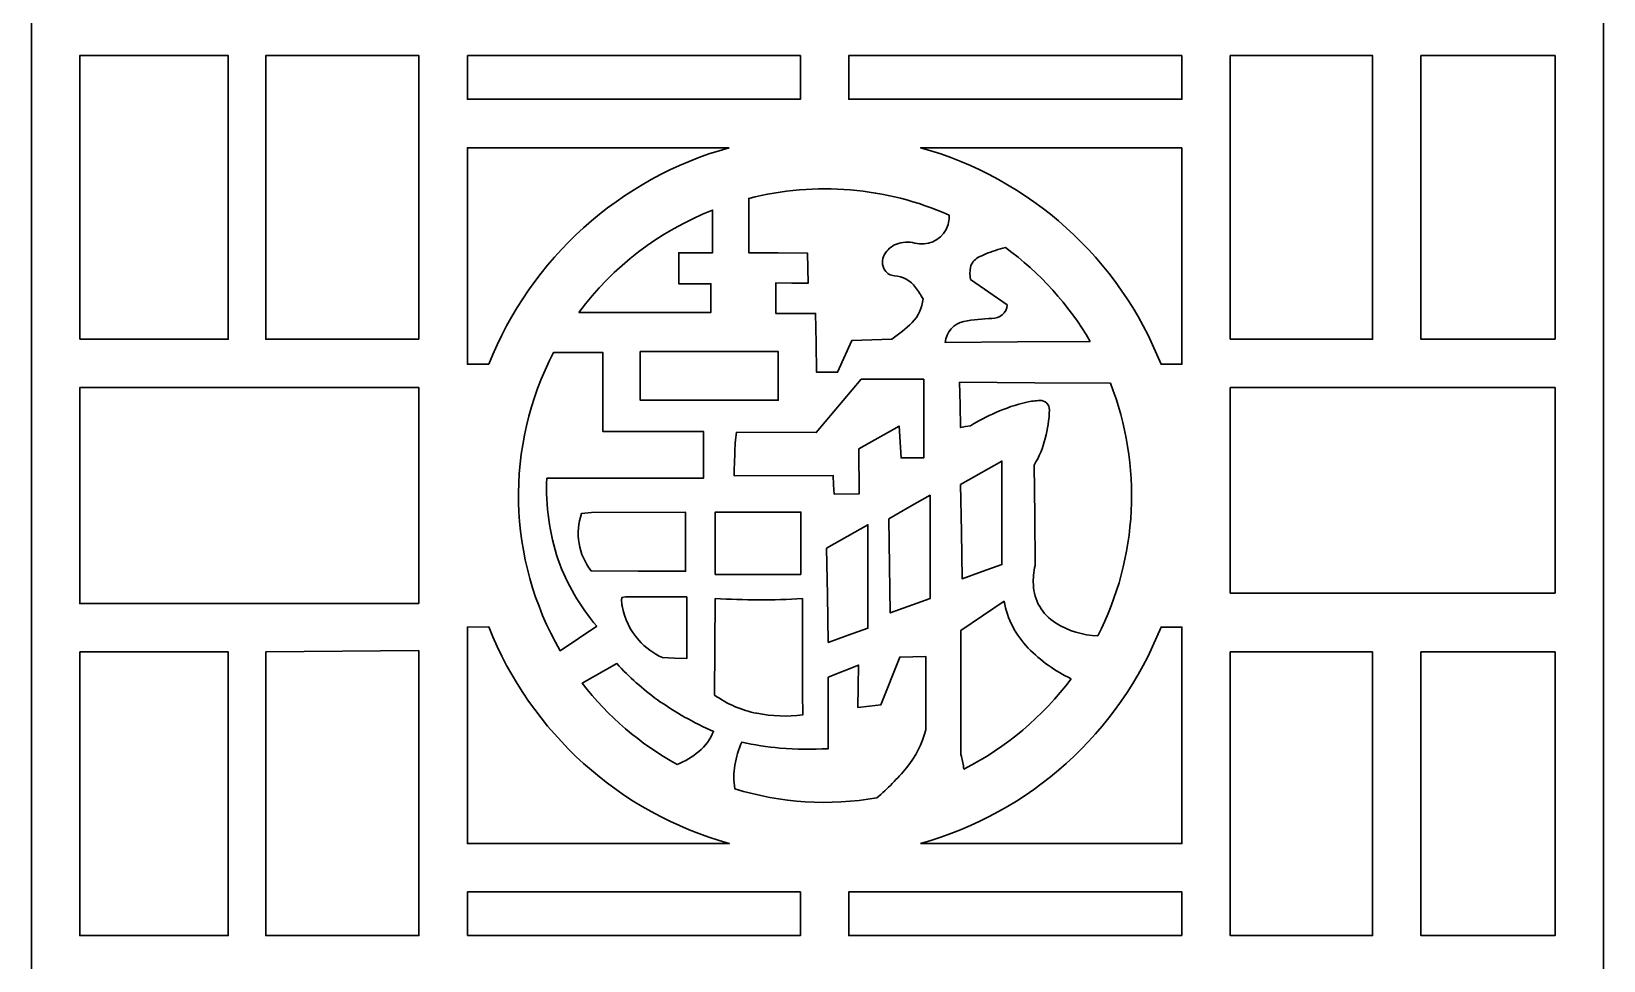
# Model space of a CAD drawing. Header units: centimetres. Extents: x 10.8 to 18.3, y -9 to 9.
# Drawn here: x 10.76 to 18.3, y -2.23 to 2.23 of the extents above; entities that cross this region are included whole.
import ezdxf

# ---------------------------------------------------------------- set-up
doc = ezdxf.new("R2010")
doc.units = ezdxf.units.CM
doc.header["$MEASUREMENT"] = 0
doc.layers.add('layer 1', color=7, linetype='Continuous')

msp = doc.modelspace()

# ---------------------------------------------------------------- linework, layer by layer
at = {"layer": 'layer 1', "color": 250, "lineweight": 30}
for points, knots in [([(18.30228, 9.00077), (18.30228, 9.00077), (10.76022, 9.00077), (10.76022, 9.00077), (10.76022, 9.00077), (10.76022, 9.00077), (10.76022, -9.0002), (10.76022, -9.0002), (10.76022, -9.0002), (10.76022, -9.0002), (18.30228, -9.0002), (18.30228, -9.0002), (18.30228, -9.0002), (18.30228, -9.0002), (18.30228, 9.00077), (18.30228, 9.00077)], [0, 0, 0, 0, 0.2, 0.2, 0.2, 0.2, 0.4, 0.4, 0.4, 0.4, 0.6, 0.6, 0.6, 0.6, 1, 1, 1, 1]), ([(10.99237, 0.75045), (10.99237, 0.75045), (10.99237, 2.11152), (10.99237, 2.11152), (10.99237, 2.11152), (10.99237, 2.11152), (11.70446, 2.11152), (11.70446, 2.11152), (11.70446, 2.11152), (11.70446, 2.11152), (11.70446, 0.75045), (11.70446, 0.75045), (11.70446, 0.75045), (11.70446, 0.75045), (10.99237, 0.75045), (10.99237, 0.75045)], [0, 0, 0, 0, 0.2, 0.2, 0.2, 0.2, 0.4, 0.4, 0.4, 0.4, 0.6, 0.6, 0.6, 0.6, 1, 1, 1, 1]), ([(12.61942, 0.75045), (12.61942, 0.75045), (11.88398, 0.75045), (11.88398, 0.75045), (11.88398, 0.75045), (11.88398, 0.75045), (11.88398, 2.11152), (11.88398, 2.11152), (11.88398, 2.11152), (11.88398, 2.11152), (12.61942, 2.11152), (12.61942, 2.11152), (12.61942, 2.11152), (12.61942, 2.11152), (12.61942, 0.75045), (12.61942, 0.75045)], [0, 0, 0, 0, 0.2, 0.2, 0.2, 0.2, 0.4, 0.4, 0.4, 0.4, 0.6, 0.6, 0.6, 0.6, 1, 1, 1, 1]), ([(12.85157, 2.11152), (12.85157, 2.11152), (12.85157, 1.90194), (12.85157, 1.90194), (12.85157, 1.90194), (12.85157, 1.90194), (14.44935, 1.90194), (14.44935, 1.90194), (14.44935, 1.90194), (14.44935, 1.90194), (14.44935, 2.11152), (14.44935, 2.11152), (14.44935, 2.11152), (14.44935, 2.11152), (12.85157, 2.11152), (12.85157, 2.11152)], [0, 0, 0, 0, 0.2, 0.2, 0.2, 0.2, 0.4, 0.4, 0.4, 0.4, 0.6, 0.6, 0.6, 0.6, 1, 1, 1, 1]), ([(16.27927, 2.11152), (16.27927, 2.11152), (14.6815, 2.11152), (14.6815, 2.11152), (14.6815, 2.11152), (14.6815, 2.11152), (14.6815, 1.90194), (14.6815, 1.90194), (14.6815, 1.90194), (14.6815, 1.90194), (16.27927, 1.90194), (16.27927, 1.90194), (16.27927, 1.90194), (16.27927, 1.90194), (16.27927, 2.11152), (16.27927, 2.11152)], [0, 0, 0, 0, 0.2, 0.2, 0.2, 0.2, 0.4, 0.4, 0.4, 0.4, 0.6, 0.6, 0.6, 0.6, 1, 1, 1, 1]), ([(16.51143, 0.75045), (16.51143, 0.75045), (16.51143, 2.11152), (16.51143, 2.11152), (16.51143, 2.11152), (16.51143, 2.11152), (17.19424, 2.11152), (17.19424, 2.11152), (17.19424, 2.11152), (17.19424, 2.11152), (17.19424, 0.75045), (17.19424, 0.75045), (17.19424, 0.75045), (17.19424, 0.75045), (16.51143, 0.75045), (16.51143, 0.75045)], [0, 0, 0, 0, 0.2, 0.2, 0.2, 0.2, 0.4, 0.4, 0.4, 0.4, 0.6, 0.6, 0.6, 0.6, 1, 1, 1, 1]), ([(18.07012, 0.75045), (18.07012, 0.75045), (18.07012, 2.11152), (18.07012, 2.11152), (18.07012, 2.11152), (18.07012, 2.11152), (17.42639, 2.11152), (17.42639, 2.11152), (17.42639, 2.11152), (17.42639, 2.11152), (17.42639, 0.75045), (17.42639, 0.75045), (17.42639, 0.75045), (17.42639, 0.75045), (18.07012, 0.75045), (18.07012, 0.75045)], [0, 0, 0, 0, 0.2, 0.2, 0.2, 0.2, 0.4, 0.4, 0.4, 0.4, 0.6, 0.6, 0.6, 0.6, 1, 1, 1, 1]), ([(14.10782, 1.66979), (14.10782, 1.66979), (12.85157, 1.66979), (12.85157, 1.66979), (12.85157, 1.66979), (12.85157, 1.66979), (12.85157, 0.63081), (12.85157, 0.63081), (12.85157, 0.63081), (12.85157, 0.63081), (12.95426, 0.63081), (12.95426, 0.63081), (12.95426, 0.63081), (13.15498, 1.13836), (13.58215, 1.5229), (14.10782, 1.66979)], [0, 0, 0, 0, 0.2, 0.2, 0.2, 0.2, 0.4, 0.4, 0.4, 0.4, 0.6, 0.6, 0.6, 0.6, 1, 1, 1, 1]), ([(16.27927, 1.66979), (16.27927, 1.66979), (16.27927, 0.63081), (16.27927, 0.63081), (16.27927, 0.63081), (16.27927, 0.63081), (16.17938, 0.63081), (16.17938, 0.63081), (16.17938, 0.63081), (15.97837, 1.13861), (15.55186, 1.52297), (15.02582, 1.66979), (15.02582, 1.66979), (15.02582, 1.66979), (16.27927, 1.66979), (16.27927, 1.66979)], [0, 0, 0, 0, 0.2, 0.2, 0.2, 0.2, 0.4, 0.4, 0.4, 0.4, 0.6, 0.6, 0.6, 0.6, 1, 1, 1, 1]), ([(15.16269, 1.34626), (15.16304, 1.3343), (15.16215, 1.32234), (15.16005, 1.31056), (15.16005, 1.31056), (15.15793, 1.29875), (15.154, 1.28733), (15.1484, 1.27671), (15.1484, 1.27671), (15.1192, 1.22331), (15.05734, 1.19662), (14.99843, 1.21192), (14.99843, 1.21192), (14.96909, 1.21955), (14.93811, 1.21777), (14.90983, 1.20683), (14.90983, 1.20683), (14.88576, 1.19711), (14.8656, 1.17969), (14.85252, 1.15727), (14.85252, 1.15727), (14.83876, 1.13368), (14.83948, 1.10438), (14.85441, 1.08152), (14.85441, 1.08152), (14.86454, 1.066), (14.88144, 1.05621), (14.89995, 1.05516), (14.89995, 1.05516), (14.94059, 1.05285), (14.97802, 1.03224), (15.00172, 0.99915), (15.00172, 0.99915), (15.01447, 0.98135), (15.02642, 0.963), (15.03755, 0.94415), (15.03755, 0.94415), (15.03399, 0.9013), (15.01529, 0.86109), (14.98483, 0.83073), (14.98483, 0.83073), (14.95523, 0.80124), (14.92285, 0.77466), (14.88814, 0.75138), (14.88814, 0.75138), (14.88814, 0.75138), (14.79176, 0.74777), (14.79176, 0.74777), (14.79176, 0.74777), (14.79176, 0.74777), (14.69536, 0.74415), (14.69536, 0.74415), (14.69536, 0.74415), (14.69536, 0.74415), (14.62789, 0.59233), (14.62789, 0.59233), (14.62789, 0.59233), (14.62789, 0.59233), (14.57728, 0.59233), (14.57728, 0.59233), (14.57728, 0.59233), (14.57728, 0.59233), (14.52667, 0.59233), (14.52667, 0.59233), (14.52667, 0.59233), (14.52667, 0.59233), (14.52427, 0.7333), (14.52427, 0.7333), (14.52427, 0.7333), (14.52427, 0.7333), (14.52186, 0.87428), (14.52186, 0.87428), (14.52186, 0.87428), (14.52186, 0.87428), (14.42667, 0.87428), (14.42667, 0.87428), (14.42667, 0.87428), (14.42667, 0.87428), (14.33148, 0.87428), (14.33148, 0.87428), (14.33148, 0.87428), (14.33148, 0.87428), (14.33148, 0.94778), (14.33148, 0.94778), (14.33148, 0.94778), (14.33148, 0.94778), (14.33148, 1.02127), (14.33148, 1.02127), (14.33148, 1.02127), (14.33148, 1.02127), (14.4086, 1.02007), (14.4086, 1.02007), (14.4086, 1.02007), (14.4086, 1.02007), (14.4857, 1.01887), (14.4857, 1.01887), (14.4857, 1.01887), (14.4857, 1.01887), (14.48451, 1.09116), (14.48451, 1.09116), (14.48451, 1.09116), (14.48451, 1.09116), (14.4833, 1.16346), (14.4833, 1.16346), (14.4833, 1.16346), (14.4833, 1.16346), (14.34232, 1.16466), (14.34232, 1.16466), (14.34232, 1.16466), (14.34232, 1.16466), (14.20135, 1.16586), (14.20135, 1.16586), (14.20135, 1.16586), (14.20135, 1.16586), (14.20135, 1.29601), (14.20135, 1.29601), (14.20135, 1.29601), (14.20135, 1.29601), (14.20135, 1.42617), (14.20135, 1.42617), (14.20135, 1.42617), (14.5216, 1.50829), (14.86037, 1.48008), (15.16269, 1.34626)], [0, 0, 0, 0, 0.03125, 0.03125, 0.03125, 0.03125, 0.0625, 0.0625, 0.0625, 0.0625, 0.09375, 0.09375, 0.09375, 0.09375, 0.125, 0.125, 0.125, 0.125, 0.15625, 0.15625, 0.15625, 0.15625, 0.1875, 0.1875, 0.1875, 0.1875, 0.21875, 0.21875, 0.21875, 0.21875, 0.25, 0.25, 0.25, 0.25, 0.28125, 0.28125, 0.28125, 0.28125, 0.3125, 0.3125, 0.3125, 0.3125, 0.34375, 0.34375, 0.34375, 0.34375, 0.375, 0.375, 0.375, 0.375, 0.40625, 0.40625, 0.40625, 0.40625, 0.4375, 0.4375, 0.4375, 0.4375, 0.46875, 0.46875, 0.46875, 0.46875, 0.5, 0.5, 0.5, 0.5, 0.53125, 0.53125, 0.53125, 0.53125, 0.5625, 0.5625, 0.5625, 0.5625, 0.59375, 0.59375, 0.59375, 0.59375, 0.625, 0.625, 0.625, 0.625, 0.65625, 0.65625, 0.65625, 0.65625, 0.6875, 0.6875, 0.6875, 0.6875, 0.71875, 0.71875, 0.71875, 0.71875, 0.75, 0.75, 0.75, 0.75, 0.78125, 0.78125, 0.78125, 0.78125, 0.8125, 0.8125, 0.8125, 0.8125, 0.84375, 0.84375, 0.84375, 0.84375, 0.875, 0.875, 0.875, 0.875, 0.90625, 0.90625, 0.90625, 0.90625, 0.9375, 0.9375, 0.9375, 0.9375, 1, 1, 1, 1]), ([(13.38615, 0.87935), (13.55006, 1.09951), (13.7724, 1.2695), (14.02781, 1.37003), (14.02781, 1.37003), (14.02781, 1.37003), (14.02781, 1.16569), (14.02781, 1.16569), (14.02781, 1.16569), (14.02781, 1.16569), (13.86573, 1.16569), (13.86573, 1.16569), (13.86573, 1.16569), (13.86573, 1.16569), (13.86573, 1.01711), (13.86573, 1.01711), (13.86573, 1.01711), (13.86573, 1.01711), (14.01971, 1.01711), (14.01971, 1.01711), (14.01971, 1.01711), (14.01971, 1.01711), (14.01971, 0.87935), (14.01971, 0.87935), (14.01971, 0.87935), (14.01971, 0.87935), (13.38615, 0.87935), (13.38615, 0.87935)], [0, 0, 0, 0, 0.125, 0.125, 0.125, 0.125, 0.25, 0.25, 0.25, 0.25, 0.375, 0.375, 0.375, 0.375, 0.5, 0.5, 0.5, 0.5, 0.625, 0.625, 0.625, 0.625, 0.75, 0.75, 0.75, 0.75, 1, 1, 1, 1]), ([(15.83927, 0.74027), (15.83927, 0.74027), (15.49147, 0.73768), (15.49147, 0.73768), (15.49147, 0.73768), (15.49147, 0.73768), (15.14366, 0.73508), (15.14366, 0.73508), (15.14366, 0.73508), (15.14781, 0.78496), (15.18457, 0.82607), (15.23366, 0.83584), (15.23366, 0.83584), (15.27791, 0.84462), (15.32287, 0.84943), (15.36799, 0.85021), (15.36799, 0.85021), (15.38607, 0.85052), (15.40354, 0.85672), (15.41777, 0.86788), (15.41777, 0.86788), (15.43238, 0.87935), (15.44086, 0.89689), (15.44076, 0.91546), (15.44076, 0.91546), (15.44076, 0.91546), (15.35322, 0.97647), (15.35322, 0.97647), (15.35322, 0.97647), (15.35322, 0.97647), (15.26568, 1.03748), (15.26568, 1.03748), (15.26568, 1.03748), (15.26103, 1.05668), (15.26097, 1.07672), (15.26551, 1.09595), (15.26551, 1.09595), (15.27019, 1.11579), (15.28316, 1.13269), (15.30112, 1.14233), (15.30112, 1.14233), (15.31317, 1.14881), (15.32555, 1.15465), (15.33821, 1.15982), (15.33821, 1.15982), (15.36902, 1.17246), (15.40079, 1.18264), (15.4332, 1.1903), (15.4332, 1.1903), (15.5983, 1.07011), (15.73661, 0.9168), (15.83927, 0.74027)], [0, 0, 0, 0, 0.0714286, 0.0714286, 0.0714286, 0.0714286, 0.1428571, 0.1428571, 0.1428571, 0.1428571, 0.2142857, 0.2142857, 0.2142857, 0.2142857, 0.2857143, 0.2857143, 0.2857143, 0.2857143, 0.3571429, 0.3571429, 0.3571429, 0.3571429, 0.4285714, 0.4285714, 0.4285714, 0.4285714, 0.5, 0.5, 0.5, 0.5, 0.5714286, 0.5714286, 0.5714286, 0.5714286, 0.6428571, 0.6428571, 0.6428571, 0.6428571, 0.7142857, 0.7142857, 0.7142857, 0.7142857, 0.7857143, 0.7857143, 0.7857143, 0.7857143, 0.8571429, 0.8571429, 0.8571429, 0.8571429, 1, 1, 1, 1]), ([(13.23215, 0.0834), (13.22677, -0.04915), (13.24535, -0.18155), (13.28704, -0.30749), (13.28704, -0.30749), (13.3291, -0.42396), (13.39184, -0.53186), (13.47226, -0.62604), (13.47226, -0.62604), (13.47226, -0.62604), (13.38452, -0.68494), (13.38452, -0.68494), (13.38452, -0.68494), (13.38452, -0.68494), (13.29678, -0.74385), (13.29678, -0.74385), (13.29678, -0.74385), (13.04211, -0.30373), (13.03034, 0.23652), (13.26513, 0.68755), (13.26513, 0.68755), (13.26513, 0.68755), (13.50106, 0.68755), (13.50106, 0.68755), (13.50106, 0.68755), (13.50106, 0.68755), (13.50106, 0.30858), (13.50106, 0.30858), (13.50106, 0.30858), (13.50106, 0.30858), (13.984, 0.30858), (13.984, 0.30858), (13.984, 0.30858), (13.984, 0.30858), (13.984, 0.0834), (13.984, 0.0834), (13.984, 0.0834), (13.984, 0.0834), (13.23215, 0.0834), (13.23215, 0.0834)], [0, 0, 0, 0, 0.0909091, 0.0909091, 0.0909091, 0.0909091, 0.1818182, 0.1818182, 0.1818182, 0.1818182, 0.2727273, 0.2727273, 0.2727273, 0.2727273, 0.3636364, 0.3636364, 0.3636364, 0.3636364, 0.4545455, 0.4545455, 0.4545455, 0.4545455, 0.5454545, 0.5454545, 0.5454545, 0.5454545, 0.6363636, 0.6363636, 0.6363636, 0.6363636, 0.7272727, 0.7272727, 0.7272727, 0.7272727, 0.8181818, 0.8181818, 0.8181818, 0.8181818, 1, 1, 1, 1]), ([(13.68096, 0.69163), (13.68096, 0.69163), (14.34286, 0.69163), (14.34286, 0.69163), (14.34286, 0.69163), (14.34286, 0.69163), (14.34286, 0.45818), (14.34286, 0.45818), (14.34286, 0.45818), (14.34286, 0.45818), (13.68096, 0.45818), (13.68096, 0.45818), (13.68096, 0.45818), (13.68096, 0.45818), (13.68096, 0.69163), (13.68096, 0.69163)], [0, 0, 0, 0, 0.2, 0.2, 0.2, 0.2, 0.4, 0.4, 0.4, 0.4, 0.6, 0.6, 0.6, 0.6, 1, 1, 1, 1]), ([(14.1423, 0.30491), (14.1423, 0.30491), (14.52564, 0.30304), (14.52564, 0.30304), (14.52564, 0.30304), (14.52564, 0.30304), (14.74116, 0.55861), (14.74116, 0.55861), (14.74116, 0.55861), (14.74116, 0.55861), (14.89087, 0.55861), (14.89087, 0.55861), (14.89087, 0.55861), (14.89087, 0.55861), (15.04059, 0.55861), (15.04059, 0.55861), (15.04059, 0.55861), (15.04059, 0.55861), (15.04059, 0.36979), (15.04059, 0.36979), (15.04059, 0.36979), (15.04059, 0.36979), (15.04059, 0.18097), (15.04059, 0.18097), (15.04059, 0.18097), (15.04059, 0.18097), (14.98624, 0.18097), (14.98624, 0.18097), (14.98624, 0.18097), (14.98624, 0.18097), (14.93188, 0.18097), (14.93188, 0.18097), (14.93188, 0.18097), (14.93188, 0.18097), (14.92234, 0.33355), (14.92234, 0.33355), (14.92234, 0.33355), (14.92234, 0.33355), (14.72971, 0.22484), (14.72971, 0.22484), (14.72971, 0.22484), (14.72971, 0.22484), (14.73162, 0.00932), (14.73162, 0.00932), (14.73162, 0.00932), (14.73162, 0.00932), (14.61146, 0.00742), (14.61146, 0.00742), (14.61146, 0.00742), (14.61146, 0.00742), (14.6086, 0.05224), (14.6086, 0.05224), (14.6086, 0.05224), (14.6086, 0.05224), (14.60574, 0.09706), (14.60574, 0.09706), (14.60574, 0.09706), (14.60574, 0.09706), (14.13085, 0.09516), (14.13085, 0.09516), (14.13085, 0.09516), (14.13216, 0.13015), (14.1333, 0.16515), (14.13427, 0.20016), (14.13427, 0.20016), (14.13523, 0.23518), (14.13791, 0.27015), (14.1423, 0.30491)], [0, 0, 0, 0, 0.0555556, 0.0555556, 0.0555556, 0.0555556, 0.1111111, 0.1111111, 0.1111111, 0.1111111, 0.1666667, 0.1666667, 0.1666667, 0.1666667, 0.2222222, 0.2222222, 0.2222222, 0.2222222, 0.2777778, 0.2777778, 0.2777778, 0.2777778, 0.3333333, 0.3333333, 0.3333333, 0.3333333, 0.3888889, 0.3888889, 0.3888889, 0.3888889, 0.4444444, 0.4444444, 0.4444444, 0.4444444, 0.5, 0.5, 0.5, 0.5, 0.5555556, 0.5555556, 0.5555556, 0.5555556, 0.6111111, 0.6111111, 0.6111111, 0.6111111, 0.6666667, 0.6666667, 0.6666667, 0.6666667, 0.7222222, 0.7222222, 0.7222222, 0.7222222, 0.7777778, 0.7777778, 0.7777778, 0.7777778, 0.8333333, 0.8333333, 0.8333333, 0.8333333, 0.8888889, 0.8888889, 0.8888889, 0.8888889, 1, 1, 1, 1]), ([(15.9365, 0.53946), (16.09072, 0.14541), (16.06853, -0.29616), (15.87585, -0.67289), (15.87585, -0.67289), (15.80397, -0.67023), (15.73402, -0.64873), (15.67304, -0.61058), (15.67304, -0.61058), (15.6094, -0.57078), (15.56958, -0.50198), (15.56669, -0.42698), (15.56669, -0.42698), (15.56552, -0.39631), (15.56844, -0.36561), (15.57537, -0.3357), (15.57537, -0.3357), (15.57537, -0.3357), (15.57312, -0.09464), (15.57312, -0.09464), (15.57312, -0.09464), (15.57312, -0.09464), (15.57087, 0.14643), (15.57087, 0.14643), (15.57087, 0.14643), (15.59455, 0.18633), (15.61247, 0.22937), (15.62412, 0.27428), (15.62412, 0.27428), (15.63574, 0.31911), (15.64243, 0.36506), (15.64406, 0.41133), (15.64406, 0.41133), (15.64449, 0.42353), (15.6398, 0.43534), (15.63113, 0.44392), (15.63113, 0.44392), (15.62246, 0.4525), (15.61067, 0.45708), (15.59848, 0.45653), (15.59848, 0.45653), (15.57707, 0.4556), (15.55577, 0.45285), (15.53482, 0.44833), (15.53482, 0.44833), (15.4838, 0.43651), (15.43402, 0.41992), (15.38612, 0.39876), (15.38612, 0.39876), (15.34429, 0.38028), (15.30366, 0.35922), (15.26447, 0.33568), (15.26447, 0.33568), (15.26447, 0.33568), (15.2412, 0.33113), (15.2412, 0.33113), (15.2412, 0.33113), (15.2412, 0.33113), (15.21794, 0.32658), (15.21794, 0.32658), (15.21794, 0.32658), (15.21794, 0.32658), (15.21528, 0.43534), (15.21528, 0.43534), (15.21528, 0.43534), (15.21528, 0.43534), (15.21263, 0.5441), (15.21263, 0.5441), (15.21263, 0.5441), (15.21263, 0.5441), (15.57457, 0.54178), (15.57457, 0.54178), (15.57457, 0.54178), (15.57457, 0.54178), (15.9365, 0.53946), (15.9365, 0.53946)], [0, 0, 0, 0, 0.05, 0.05, 0.05, 0.05, 0.1, 0.1, 0.1, 0.1, 0.15, 0.15, 0.15, 0.15, 0.2, 0.2, 0.2, 0.2, 0.25, 0.25, 0.25, 0.25, 0.3, 0.3, 0.3, 0.3, 0.35, 0.35, 0.35, 0.35, 0.4, 0.4, 0.4, 0.4, 0.45, 0.45, 0.45, 0.45, 0.5, 0.5, 0.5, 0.5, 0.55, 0.55, 0.55, 0.55, 0.6, 0.6, 0.6, 0.6, 0.65, 0.65, 0.65, 0.65, 0.7, 0.7, 0.7, 0.7, 0.75, 0.75, 0.75, 0.75, 0.8, 0.8, 0.8, 0.8, 0.85, 0.85, 0.85, 0.85, 0.9, 0.9, 0.9, 0.9, 1, 1, 1, 1]), ([(12.61942, -0.51772), (12.61942, -0.51772), (12.61942, 0.51829), (12.61942, 0.51829), (12.61942, 0.51829), (12.61942, 0.51829), (10.99237, 0.51829), (10.99237, 0.51829), (10.99237, 0.51829), (10.99237, 0.51829), (10.99237, -0.51771), (10.99237, -0.51771), (10.99237, -0.51771), (10.99237, -0.51771), (12.61942, -0.51772), (12.61942, -0.51772)], [0, 0, 0, 0, 0.2, 0.2, 0.2, 0.2, 0.4, 0.4, 0.4, 0.4, 0.6, 0.6, 0.6, 0.6, 1, 1, 1, 1]), ([(18.07012, 0.51829), (18.07012, 0.51829), (16.51143, 0.51829), (16.51143, 0.51829), (16.51143, 0.51829), (16.51143, 0.51829), (16.51143, -0.46742), (16.51143, -0.46742), (16.51143, -0.46742), (16.51143, -0.46742), (18.07012, -0.46742), (18.07012, -0.46742), (18.07012, -0.46742), (18.07012, -0.46742), (18.07012, 0.51829), (18.07012, 0.51829)], [0, 0, 0, 0, 0.2, 0.2, 0.2, 0.2, 0.4, 0.4, 0.4, 0.4, 0.6, 0.6, 0.6, 0.6, 1, 1, 1, 1]), ([(15.21781, 0.05318), (15.21781, 0.05318), (15.31677, 0.10937), (15.31677, 0.10937), (15.31677, 0.10937), (15.31677, 0.10937), (15.41572, 0.16556), (15.41572, 0.16556), (15.41572, 0.16556), (15.41572, 0.16556), (15.41572, -0.08244), (15.41572, -0.08244), (15.41572, -0.08244), (15.41572, -0.08244), (15.41572, -0.33043), (15.41572, -0.33043), (15.41572, -0.33043), (15.41572, -0.33043), (15.32043, -0.36464), (15.32043, -0.36464), (15.32043, -0.36464), (15.32043, -0.36464), (15.22515, -0.39884), (15.22515, -0.39884), (15.22515, -0.39884), (15.22515, -0.39884), (15.22148, -0.17284), (15.22148, -0.17284), (15.22148, -0.17284), (15.22148, -0.17284), (15.21781, 0.05318), (15.21781, 0.05318)], [0, 0, 0, 0, 0.1111111, 0.1111111, 0.1111111, 0.1111111, 0.2222222, 0.2222222, 0.2222222, 0.2222222, 0.3333333, 0.3333333, 0.3333333, 0.3333333, 0.4444444, 0.4444444, 0.4444444, 0.4444444, 0.5555556, 0.5555556, 0.5555556, 0.5555556, 0.6666667, 0.6666667, 0.6666667, 0.6666667, 0.7777778, 0.7777778, 0.7777778, 0.7777778, 1, 1, 1, 1]), ([(14.8733, -0.11053), (14.8733, -0.11053), (14.97226, -0.05433), (14.97226, -0.05433), (14.97226, -0.05433), (14.97226, -0.05433), (15.07121, 0.00186), (15.07121, 0.00186), (15.07121, 0.00186), (15.07121, 0.00186), (15.07121, -0.24614), (15.07121, -0.24614), (15.07121, -0.24614), (15.07121, -0.24614), (15.07121, -0.49413), (15.07121, -0.49413), (15.07121, -0.49413), (15.07121, -0.49413), (14.88063, -0.56255), (14.88063, -0.56255), (14.88063, -0.56255), (14.88063, -0.56255), (14.8733, -0.11053), (14.8733, -0.11053)], [0, 0, 0, 0, 0.1428571, 0.1428571, 0.1428571, 0.1428571, 0.2857143, 0.2857143, 0.2857143, 0.2857143, 0.4285714, 0.4285714, 0.4285714, 0.4285714, 0.5714286, 0.5714286, 0.5714286, 0.5714286, 0.7142857, 0.7142857, 0.7142857, 0.7142857, 1, 1, 1, 1]), ([(13.44724, -0.08125), (13.44724, -0.08125), (13.89801, -0.07934), (13.89801, -0.07934), (13.89801, -0.07934), (13.89801, -0.07934), (13.89801, -0.22103), (13.89801, -0.22103), (13.89801, -0.22103), (13.89801, -0.22103), (13.89801, -0.36273), (13.89801, -0.36273), (13.89801, -0.36273), (13.89801, -0.36273), (13.67167, -0.36178), (13.67167, -0.36178), (13.67167, -0.36178), (13.67167, -0.36178), (13.44533, -0.36083), (13.44533, -0.36083), (13.44533, -0.36083), (13.41528, -0.32234), (13.3953, -0.27694), (13.38719, -0.22878), (13.38719, -0.22878), (13.37908, -0.18059), (13.38339, -0.13111), (13.39969, -0.08505), (13.39969, -0.08505), (13.39969, -0.08505), (13.44724, -0.08125), (13.44724, -0.08125)], [0, 0, 0, 0, 0.1111111, 0.1111111, 0.1111111, 0.1111111, 0.2222222, 0.2222222, 0.2222222, 0.2222222, 0.3333333, 0.3333333, 0.3333333, 0.3333333, 0.4444444, 0.4444444, 0.4444444, 0.4444444, 0.5555556, 0.5555556, 0.5555556, 0.5555556, 0.6666667, 0.6666667, 0.6666667, 0.6666667, 0.7777778, 0.7777778, 0.7777778, 0.7777778, 1, 1, 1, 1]), ([(14.45172, -0.37786), (14.45172, -0.37786), (14.04092, -0.37786), (14.04092, -0.37786), (14.04092, -0.37786), (14.04092, -0.37786), (14.04092, -0.07882), (14.04092, -0.07882), (14.04092, -0.07882), (14.04092, -0.07882), (14.45172, -0.07882), (14.45172, -0.07882), (14.45172, -0.07882), (14.45172, -0.07882), (14.45172, -0.37786), (14.45172, -0.37786)], [0, 0, 0, 0, 0.2, 0.2, 0.2, 0.2, 0.4, 0.4, 0.4, 0.4, 0.6, 0.6, 0.6, 0.6, 1, 1, 1, 1]), ([(14.57522, -0.25224), (14.57522, -0.25224), (14.67418, -0.19605), (14.67418, -0.19605), (14.67418, -0.19605), (14.67418, -0.19605), (14.77313, -0.13985), (14.77313, -0.13985), (14.77313, -0.13985), (14.77313, -0.13985), (14.77313, -0.38785), (14.77313, -0.38785), (14.77313, -0.38785), (14.77313, -0.38785), (14.77313, -0.63584), (14.77313, -0.63584), (14.77313, -0.63584), (14.77313, -0.63584), (14.67784, -0.67005), (14.67784, -0.67005), (14.67784, -0.67005), (14.67784, -0.67005), (14.58255, -0.70426), (14.58255, -0.70426), (14.58255, -0.70426), (14.58255, -0.70426), (14.57888, -0.47825), (14.57888, -0.47825), (14.57888, -0.47825), (14.57888, -0.47825), (14.57522, -0.25224), (14.57522, -0.25224)], [0, 0, 0, 0, 0.1111111, 0.1111111, 0.1111111, 0.1111111, 0.2222222, 0.2222222, 0.2222222, 0.2222222, 0.3333333, 0.3333333, 0.3333333, 0.3333333, 0.4444444, 0.4444444, 0.4444444, 0.4444444, 0.5555556, 0.5555556, 0.5555556, 0.5555556, 0.6666667, 0.6666667, 0.6666667, 0.6666667, 0.7777778, 0.7777778, 0.7777778, 0.7777778, 1, 1, 1, 1]), ([(13.61052, -0.48592), (13.61052, -0.48592), (13.90432, -0.48591), (13.90432, -0.48591), (13.90432, -0.48591), (13.90432, -0.48591), (13.90432, -0.63401), (13.90432, -0.63401), (13.90432, -0.63401), (13.90432, -0.63401), (13.90432, -0.78211), (13.90432, -0.78211), (13.90432, -0.78211), (13.90432, -0.78211), (13.8458, -0.77972), (13.8458, -0.77972), (13.8458, -0.77972), (13.8458, -0.77972), (13.78728, -0.77734), (13.78728, -0.77734), (13.78728, -0.77734), (13.74405, -0.75768), (13.70539, -0.7292), (13.67382, -0.69373), (13.67382, -0.69373), (13.63244, -0.64724), (13.60474, -0.59017), (13.5938, -0.52891), (13.5938, -0.52891), (13.59273, -0.5222), (13.59197, -0.51544), (13.59156, -0.50865), (13.59156, -0.50865), (13.59114, -0.50185), (13.59149, -0.49503), (13.59261, -0.48831), (13.59261, -0.48831), (13.59261, -0.48831), (13.61052, -0.48591), (13.61052, -0.48591)], [0, 0, 0, 0, 0.0909091, 0.0909091, 0.0909091, 0.0909091, 0.1818182, 0.1818182, 0.1818182, 0.1818182, 0.2727273, 0.2727273, 0.2727273, 0.2727273, 0.3636364, 0.3636364, 0.3636364, 0.3636364, 0.4545455, 0.4545455, 0.4545455, 0.4545455, 0.5454545, 0.5454545, 0.5454545, 0.5454545, 0.6363636, 0.6363636, 0.6363636, 0.6363636, 0.7272727, 0.7272727, 0.7272727, 0.7272727, 0.8181818, 0.8181818, 0.8181818, 0.8181818, 1, 1, 1, 1]), ([(14.4585, -0.49284), (14.45892, -0.58609), (14.45923, -0.67933), (14.45943, -0.77258), (14.45943, -0.77258), (14.45963, -0.86581), (14.45994, -0.95906), (14.46036, -1.05229), (14.46036, -1.05229), (14.3869, -1.06118), (14.31248, -1.0585), (14.23985, -1.04436), (14.23985, -1.04436), (14.16681, -1.03013), (14.09772, -1.00017), (14.03741, -0.95659), (14.03741, -0.95659), (14.03741, -0.95659), (14.03896, -0.72506), (14.03896, -0.72506), (14.03896, -0.72506), (14.03896, -0.72506), (14.0405, -0.49352), (14.0405, -0.49352), (14.0405, -0.49352), (14.11013, -0.49705), (14.17981, -0.49924), (14.24952, -0.50009), (14.24952, -0.50009), (14.31926, -0.50094), (14.38899, -0.49852), (14.4585, -0.49284)], [0, 0, 0, 0, 0.1111111, 0.1111111, 0.1111111, 0.1111111, 0.2222222, 0.2222222, 0.2222222, 0.2222222, 0.3333333, 0.3333333, 0.3333333, 0.3333333, 0.4444444, 0.4444444, 0.4444444, 0.4444444, 0.5555556, 0.5555556, 0.5555556, 0.5555556, 0.6666667, 0.6666667, 0.6666667, 0.6666667, 0.7777778, 0.7777778, 0.7777778, 0.7777778, 1, 1, 1, 1]), ([(15.74791, -0.87822), (15.61232, -1.06052), (15.43628, -1.209), (15.23375, -1.31194), (15.23375, -1.31194), (15.23022, -1.29166), (15.2264, -1.27143), (15.22229, -1.25127), (15.22229, -1.25127), (15.2216, -1.2479), (15.22064, -1.24461), (15.21941, -1.2414), (15.21941, -1.2414), (15.21941, -1.2414), (15.21941, -0.944), (15.21941, -0.944), (15.21941, -0.944), (15.21941, -0.944), (15.21941, -0.64661), (15.21941, -0.64661), (15.21941, -0.64661), (15.21941, -0.64661), (15.42668, -0.50693), (15.42668, -0.50693), (15.42668, -0.50693), (15.44205, -0.59162), (15.48232, -0.66977), (15.54241, -0.73141), (15.54241, -0.73141), (15.60164, -0.79218), (15.67121, -0.84188), (15.74791, -0.87822)], [0, 0, 0, 0, 0.1111111, 0.1111111, 0.1111111, 0.1111111, 0.2222222, 0.2222222, 0.2222222, 0.2222222, 0.3333333, 0.3333333, 0.3333333, 0.3333333, 0.4444444, 0.4444444, 0.4444444, 0.4444444, 0.5555556, 0.5555556, 0.5555556, 0.5555556, 0.6666667, 0.6666667, 0.6666667, 0.6666667, 0.7777778, 0.7777778, 0.7777778, 0.7777778, 1, 1, 1, 1]), ([(12.95425, -0.63022), (13.15524, -1.13803), (13.58176, -1.52239), (14.10779, -1.6692), (14.10779, -1.6692), (14.10779, -1.6692), (12.85157, -1.66922), (12.85157, -1.66922), (12.85157, -1.66922), (12.85157, -1.66922), (12.85157, -0.63023), (12.85157, -0.63023), (12.85157, -0.63023), (12.85157, -0.63023), (12.95425, -0.63022), (12.95425, -0.63022)], [0, 0, 0, 0, 0.2, 0.2, 0.2, 0.2, 0.4, 0.4, 0.4, 0.4, 0.6, 0.6, 0.6, 0.6, 1, 1, 1, 1]), ([(15.02575, -1.66924), (15.02575, -1.66924), (16.27927, -1.66922), (16.27927, -1.66922), (16.27927, -1.66922), (16.27927, -1.66922), (16.27927, -0.63023), (16.27927, -0.63023), (16.27927, -0.63023), (16.27927, -0.63023), (16.17935, -0.63032), (16.17935, -0.63032), (16.17935, -0.63032), (15.97861, -1.13786), (15.55141, -1.52237), (15.02575, -1.66924)], [0, 0, 0, 0, 0.2, 0.2, 0.2, 0.2, 0.4, 0.4, 0.4, 0.4, 0.6, 0.6, 0.6, 0.6, 1, 1, 1, 1]), ([(10.99237, -0.74988), (10.99237, -0.74988), (10.99237, -2.11095), (10.99237, -2.11095), (10.99237, -2.11095), (10.99237, -2.11095), (11.70446, -2.11095), (11.70446, -2.11095), (11.70446, -2.11095), (11.70446, -2.11095), (11.70446, -0.74988), (11.70446, -0.74988), (11.70446, -0.74988), (11.70446, -0.74988), (10.99237, -0.74988), (10.99237, -0.74988)], [0, 0, 0, 0, 0.2, 0.2, 0.2, 0.2, 0.4, 0.4, 0.4, 0.4, 0.6, 0.6, 0.6, 0.6, 1, 1, 1, 1]), ([(12.61942, -0.74339), (12.61942, -0.74339), (12.61942, -2.11095), (12.61942, -2.11095), (12.61942, -2.11095), (12.61942, -2.11095), (11.88398, -2.11095), (11.88398, -2.11095), (11.88398, -2.11095), (11.88398, -2.11095), (11.88398, -0.74988), (11.88398, -0.74988), (11.88398, -0.74988), (11.88398, -0.74988), (12.61942, -0.74339), (12.61942, -0.74339)], [0, 0, 0, 0, 0.2, 0.2, 0.2, 0.2, 0.4, 0.4, 0.4, 0.4, 0.6, 0.6, 0.6, 0.6, 1, 1, 1, 1]), ([(16.51143, -0.74988), (16.51143, -0.74988), (16.51143, -2.11095), (16.51143, -2.11095), (16.51143, -2.11095), (16.51143, -2.11095), (17.19424, -2.11095), (17.19424, -2.11095), (17.19424, -2.11095), (17.19424, -2.11095), (17.19424, -0.74988), (17.19424, -0.74988), (17.19424, -0.74988), (17.19424, -0.74988), (16.51143, -0.74988), (16.51143, -0.74988)], [0, 0, 0, 0, 0.2, 0.2, 0.2, 0.2, 0.4, 0.4, 0.4, 0.4, 0.6, 0.6, 0.6, 0.6, 1, 1, 1, 1]), ([(18.07012, -0.74988), (18.07012, -0.74988), (18.07012, -2.11095), (18.07012, -2.11095), (18.07012, -2.11095), (18.07012, -2.11095), (17.42639, -2.11095), (17.42639, -2.11095), (17.42639, -2.11095), (17.42639, -2.11095), (17.42639, -0.74988), (17.42639, -0.74988), (17.42639, -0.74988), (17.42639, -0.74988), (18.07012, -0.74988), (18.07012, -0.74988)], [0, 0, 0, 0, 0.2, 0.2, 0.2, 0.2, 0.4, 0.4, 0.4, 0.4, 0.6, 0.6, 0.6, 0.6, 1, 1, 1, 1]), ([(13.8578, -1.28968), (13.68102, -1.19252), (13.52605, -1.05999), (13.4026, -0.90045), (13.4026, -0.90045), (13.4026, -0.90045), (13.56915, -0.80598), (13.56915, -0.80598), (13.56915, -0.80598), (13.62766, -0.87015), (13.69259, -0.92812), (13.76295, -0.97901), (13.76295, -0.97901), (13.84734, -1.0391), (13.9378, -1.09013), (14.03287, -1.13127), (14.03287, -1.13127), (14.01714, -1.16883), (13.99266, -1.20212), (13.9615, -1.22834), (13.9615, -1.22834), (13.93057, -1.25438), (13.89552, -1.27511), (13.8578, -1.28968)], [0, 0, 0, 0, 0.1428571, 0.1428571, 0.1428571, 0.1428571, 0.2857143, 0.2857143, 0.2857143, 0.2857143, 0.4285714, 0.4285714, 0.4285714, 0.4285714, 0.5714286, 0.5714286, 0.5714286, 0.5714286, 0.7142857, 0.7142857, 0.7142857, 0.7142857, 1, 1, 1, 1]), ([(14.13494, -1.40691), (14.12814, -1.36912), (14.12804, -1.33042), (14.13463, -1.29259), (14.13463, -1.29259), (14.14119, -1.2549), (14.15234, -1.21815), (14.16783, -1.18318), (14.16783, -1.18318), (14.22832, -1.19629), (14.28958, -1.20553), (14.35125, -1.21086), (14.35125, -1.21086), (14.42837, -1.21718), (14.50582, -1.21834), (14.5831, -1.21432), (14.5831, -1.21432), (14.5831, -1.21432), (14.5831, -1.04302), (14.5831, -1.04302), (14.5831, -1.04302), (14.5831, -1.04302), (14.5831, -0.87173), (14.5831, -0.87173), (14.5831, -0.87173), (14.5831, -0.87173), (14.72844, -0.8129), (14.72844, -0.8129), (14.72844, -0.8129), (14.72844, -0.8129), (14.72671, -0.91499), (14.72671, -0.91499), (14.72671, -0.91499), (14.72671, -0.91499), (14.72498, -1.01707), (14.72498, -1.01707), (14.72498, -1.01707), (14.72498, -1.01707), (14.78035, -1.01015), (14.78035, -1.01015), (14.78035, -1.01015), (14.78035, -1.01015), (14.83572, -1.00324), (14.83572, -1.00324), (14.83572, -1.00324), (14.83572, -1.00324), (14.92569, -0.77484), (14.92569, -0.77484), (14.92569, -0.77484), (14.92569, -0.77484), (15.05027, -0.77138), (15.05027, -0.77138), (15.05027, -0.77138), (15.05027, -0.77138), (15.05027, -0.94786), (15.05027, -0.94786), (15.05027, -0.94786), (15.05027, -0.94786), (15.05027, -1.12435), (15.05027, -1.12435), (15.05027, -1.12435), (15.03356, -1.19086), (15.00212, -1.25279), (14.9583, -1.30554), (14.9583, -1.30554), (14.91494, -1.35773), (14.8673, -1.40621), (14.81588, -1.45048), (14.81588, -1.45048), (14.58865, -1.48949), (14.35535, -1.47455), (14.13494, -1.40691)], [0, 0, 0, 0, 0.0526316, 0.0526316, 0.0526316, 0.0526316, 0.1052632, 0.1052632, 0.1052632, 0.1052632, 0.1578947, 0.1578947, 0.1578947, 0.1578947, 0.2105263, 0.2105263, 0.2105263, 0.2105263, 0.2631579, 0.2631579, 0.2631579, 0.2631579, 0.3157895, 0.3157895, 0.3157895, 0.3157895, 0.3684211, 0.3684211, 0.3684211, 0.3684211, 0.4210526, 0.4210526, 0.4210526, 0.4210526, 0.4736842, 0.4736842, 0.4736842, 0.4736842, 0.5263158, 0.5263158, 0.5263158, 0.5263158, 0.5789474, 0.5789474, 0.5789474, 0.5789474, 0.6315789, 0.6315789, 0.6315789, 0.6315789, 0.6842105, 0.6842105, 0.6842105, 0.6842105, 0.7368421, 0.7368421, 0.7368421, 0.7368421, 0.7894737, 0.7894737, 0.7894737, 0.7894737, 0.8421053, 0.8421053, 0.8421053, 0.8421053, 0.8947368, 0.8947368, 0.8947368, 0.8947368, 1, 1, 1, 1]), ([(12.85157, -2.11095), (12.85157, -2.11095), (12.85157, -1.90138), (12.85157, -1.90138), (12.85157, -1.90138), (12.85157, -1.90138), (14.44935, -1.90138), (14.44935, -1.90138), (14.44935, -1.90138), (14.44935, -1.90138), (14.44935, -2.11095), (14.44935, -2.11095), (14.44935, -2.11095), (14.44935, -2.11095), (12.85157, -2.11095), (12.85157, -2.11095)], [0, 0, 0, 0, 0.2, 0.2, 0.2, 0.2, 0.4, 0.4, 0.4, 0.4, 0.6, 0.6, 0.6, 0.6, 1, 1, 1, 1]), ([(16.27927, -2.11095), (16.27927, -2.11095), (14.6815, -2.11095), (14.6815, -2.11095), (14.6815, -2.11095), (14.6815, -2.11095), (14.6815, -1.90138), (14.6815, -1.90138), (14.6815, -1.90138), (14.6815, -1.90138), (16.27927, -1.90138), (16.27927, -1.90138), (16.27927, -1.90138), (16.27927, -1.90138), (16.27927, -2.11095), (16.27927, -2.11095)], [0, 0, 0, 0, 0.2, 0.2, 0.2, 0.2, 0.4, 0.4, 0.4, 0.4, 0.6, 0.6, 0.6, 0.6, 1, 1, 1, 1])]:
    msp.add_open_spline(points, degree=3, knots=knots, dxfattribs=at)

doc.saveas('drawing.dxf')
